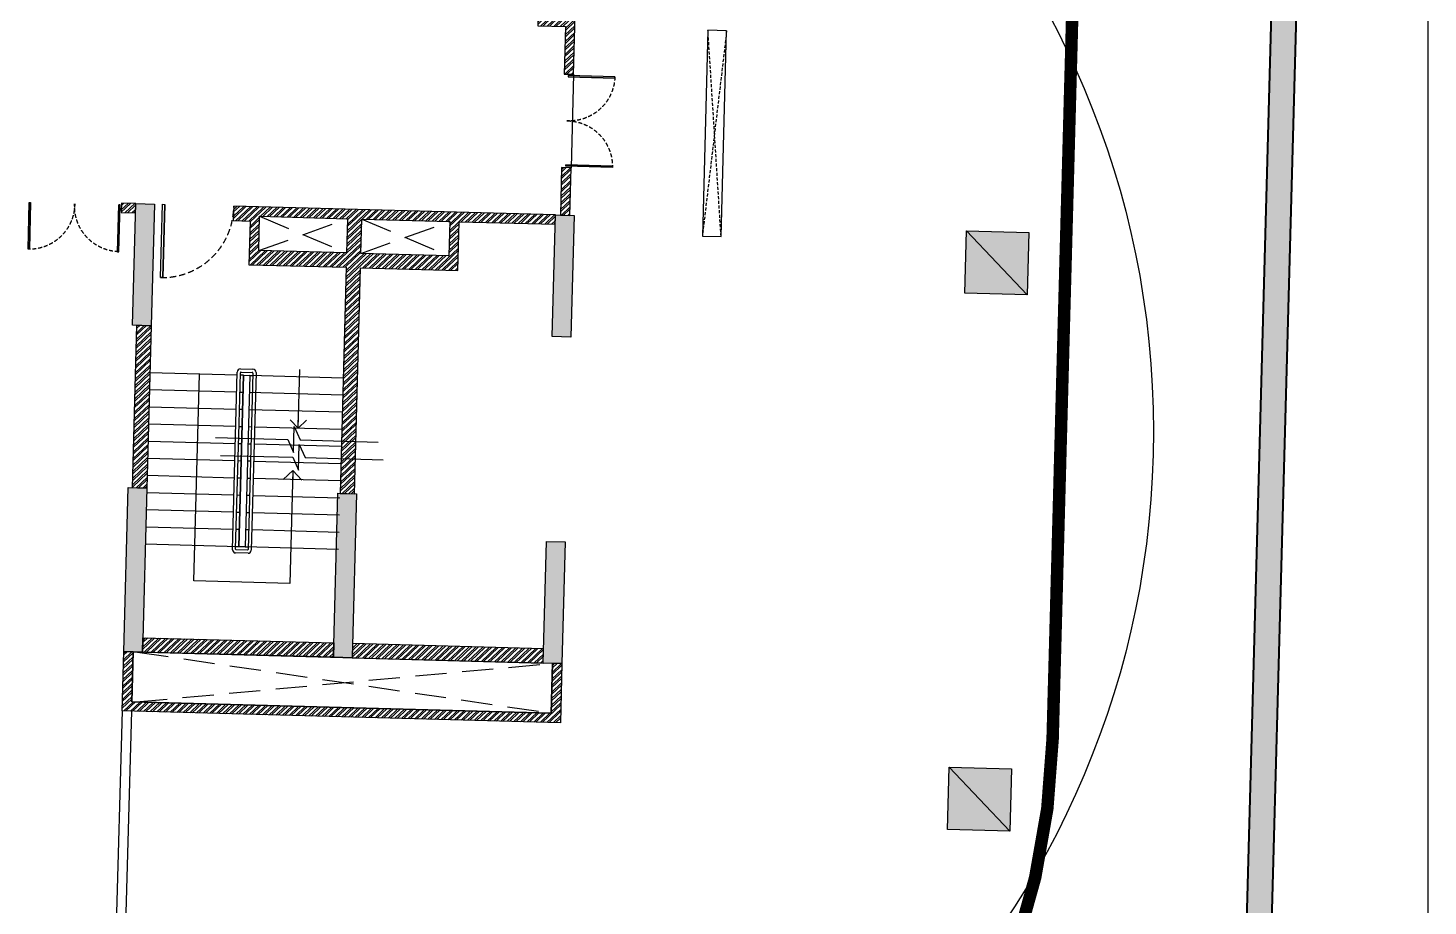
# Model space of a CAD drawing. Header units: inches. Extents: x 257070 to 799932, y -17980 to 269260.
# Drawn here: x 403082 to 425530, y 28541 to 42615 of the extents above; entities that cross this region are included whole.
import ezdxf

# ---------------------------------------------------------------- set-up
doc = ezdxf.new("R2010")
doc.units = ezdxf.units.IN
doc.header["$MEASUREMENT"] = 0
for name, pattern in [('Basement 1floor plan$0$CH_B2_AP$0$DASHED', [0.75, 0.5, -0.25]), ('HIDDEN', [0.375, 0.25, -0.125]), ('MLCP_plan ground$0$HIDDEN', [0.375, 0.25, -0.125])]:
    doc.linetypes.add(name, pattern=pattern)
for name, color, linetype in [("0_AES_DUCT MARKING'", 53, 'Continuous'), ('2 wheeler barrier', 170, 'Continuous'), ('Basement 1floor plan$0$DSP_MISCELANEOUS', 143, 'Continuous'), ('DSP_COLUMN HATCH', 8, 'Continuous'), ('DSP_CUT-OUT', 252, 'Continuous'), ('DSP_DIMENSIONS', 4, 'Continuous'), ('DSP_MISCELANEOUS', 252, 'Continuous'), ('DSP_R.C.C.', 1, 'Continuous'), ('DSP_SLAB EXT HATCH', 9, 'Continuous'), ('DSP_STAIRS', 1, 'Continuous'), ('MLCP basement 1 r.c.c$0$DSP_R.C.C.', 1, 'Continuous'), ('MLCP basement 1 r.c.c$0$DSP_R.C.C. HATCH', 8, 'Continuous'), ('MLCP_plan ground$0$DSP_DOOR', 8, 'Continuous')]:
    doc.layers.add(name, color=color, linetype=linetype)
for name, color, linetype, lineweight in [('E--CONCRETE-4', 4, 'Continuous', 40), ('F--BRICKWALL HATCH', 252, 'Continuous', 20), ('F--BRICKWALL-3', 252, 'Continuous', 30)]:
    doc.layers.add(name, color=color, linetype=linetype, lineweight=lineweight)
doc.styles.add('TEXT style 175', font='GOTHIC.TTF')
doc.dimstyles.new('175', dxfattribs={"dimtxt": 350, "dimasz": 263, "dimexe": 263, "dimexo": 0, "dimgap": 175, "dimtad": 0, "dimdec": 0, "dimrnd": 5, "dimzin": 0, "dimdsep": 46, "dimtxsty": 'TEXT style 175', "dimblk": 'OBLIQUE', "dimcen": 0.09, "dimdle": 263, "dimclrd": 256, "dimclre": 256, "dimclrt": 256, "dimadec": 0, "dimazin": 0, "dimtfac": 1, "dimtdec": 0, "dimtofl": 0, "dimtmove": 1, "dimatfit": 3, "dimldrblk": 'OPEN90', "dimfxl": 1, "dimtolj": 1, "dimtzin": 0, "dimarcsym": 0})
pattern_1 = [(43.44719, (388762.534, 78644.58), (-51.57643, 54.45064), []), (43.44719, (388797.88, 78643.62), (-51.57643, 54.45064), [])]

# ---------------------------------------------------------------- blocks, each defined once
blk = doc.blocks.new('MLCP_plan ground$0$door lv1 CH')
at = {"layer": 'MLCP_plan ground$0$DSP_DOOR', "ltscale": 3.5}
for p, q in [((-1165, -1200), (-1165, 0)), ((-1130, -1200), (-1130, 0)), ((1130, -1200), (1130, 0)), ((1165, -1200), (1165, 0))]:
    blk.add_line(p, q, dxfattribs=at)
for points in [[(-1130, -1199, -0.007293), (-1165, -1200), (-1165, 0), (-1130, 0)], [(1130, -1199, 0.007293), (1165, -1200), (1165, 0), (1130, 0)]]:
    blk.add_lwpolyline(points, format="xyb", close=True, dxfattribs=at)
at = {"layer": 'MLCP_plan ground$0$DSP_DOOR', "color": 8, "linetype": 'MLCP_plan ground$0$HIDDEN', "ltscale": 400}
for centre, start, end in [((-1170, -29), 270.2541, 1.4417), ((1170, -29), 178.5583, 269.7459)]:
    blk.add_arc(centre, 1171, start, end, dxfattribs=at)
blk = doc.blocks.new('_Oblique')
at = {"color": 0, "linetype": 'ByBlock', "lineweight": -2}
blk.add_line((-0.5, -0.5), (0.5, 0.5), dxfattribs=at)
blk = doc.blocks.new('_Open90')
at = {"color": 0, "linetype": 'ByBlock', "lineweight": -2}
for p, q in [((0, 0), (-1, 0)), ((-0.5, 0.5), (0, 0)), ((0, 0), (-0.5, -0.5))]:
    blk.add_line(p, q, dxfattribs=at)

msp = doc.modelspace()

# ---------------------------------------------------------------- hatches: boundary and pattern name
at = {"layer": 'DSP_COLUMN HATCH', "ltscale": 3.5}
h = msp.add_hatch(color=8, dxfattribs=at)
h.paths.add_polyline_path([(365722.2, -53.8), (366489.1, 28236.6), (398382.7, 27372), (398078, 16131.2), (422688.6, 15464), (424374.5, 77657.1), (363312.5, 79312.4, -0.217857), (379658.1, 140443.8, 0.0248652), (381874.1, 143466.9, 0.0677243), (386435.5, 152972.3, 0.0584537), (387935.8, 160119.4, -0.0351298), (388382, 166730.6, -0.0975994), (389786, 170013.7, -0.0225225), (391669.6, 172621.5, 0.2538416), (393169.6, 181983.6, 0.1875484), (370106.1, 207237.2), (370663.7, 210916.7), (290410.6, 215642.7), (285983.7, 161207.5), (285186.3, 161272.3), (282579.6, 129219.4), (284719.3, 124703.3), (284181.7, 118092.8), (281340.4, 113981.8), (280116.2, 98928.1), (280913.6, 98863.3), (273089.7, 2658.2)])
h.paths.add_polyline_path([(281398.6, 99275.3), (280601.2, 99340.2), (281779.2, 113825.1), (284620.4, 117936.2), (285177.6, 124787), (283037.9, 129303.1), (285598.3, 160787.3), (286395.7, 160722.5), (290823.4, 215167.6), (370144.9, 210496.5), (369611.7, 206978.6, -0.189327), (392747.4, 181827.8, -0.2535576), (391315, 172898.6, 0.0224715), (389411.9, 170263.9, 0.0979176), (387938.4, 166808.2, 0.0351034), (387485.7, 160139.2, -0.0583058), (386008, 153113, -0.0677412), (381498.4, 143714.5, -0.0248531), (379309.9, 140729, 0.218943), (362922.8, 78922.8), (423963.9, 77268.1), (422299.6, 15874.7), (398488.7, 16520.2), (398793.4, 27761), (366100.1, 28647.3), (365334.5, 407.7), (273576.7, 3094.1)], flags=16)
at = {"layer": 'DSP_SLAB EXT HATCH', "ltscale": 3.5}
h = msp.add_hatch(dxfattribs=at)
h.set_pattern_fill('ANSI32', color=8, scale=200, angle=-0.00001)
h.set_pattern_definition([(43.44719, (388762.534, 78644.58), (-51.57643, 54.45064), []), (43.44719, (388797.88, 78643.62), (-51.57643, 54.45064), [])])
h.paths.add_polyline_path([(404810.5, 39800.4), (404580.7, 39806.6), (404576.7, 39656.7), (404806.5, 39650.5)])
h = msp.add_hatch(dxfattribs=at)
h.set_pattern_fill('ANSI32', color=8, scale=200, angle=-0.00001)
h.set_pattern_definition(pattern_1)
h.paths.add_polyline_path([(404922, 32839.8), (407985.8, 32756.8), (407979.6, 32526.9), (404915.7, 32609.9)])
h = msp.add_hatch(dxfattribs=at)
h.set_pattern_fill('ANSI32', color=8, scale=200, angle=-0.00001)
h.set_pattern_definition([(43.44719, (381883.3, 78831.06), (-51.57643, 54.45064), []), (43.44719, (381918.64, 78830.105), (-51.57643, 54.45064), [])])
h.paths.add_polyline_path([(411617.6, 31477.9), (404590.1, 31668.4), (404615.8, 32618.1), (404765.8, 32614), (404744.1, 31814.3), (411471.7, 31631.9), (411493.4, 32431.6), (411643.4, 32427.6)])
h = msp.add_hatch(dxfattribs=at)
h.set_pattern_fill('ANSI32', color=8, scale=200, angle=-0.00001)
h.set_pattern_definition(pattern_1)
h.paths.add_polyline_path([(411349.6, 32665.6), (408285.7, 32748.7), (408279.5, 32518.7), (411343.4, 32435.7)])
at = {"layer": 'F--BRICKWALL HATCH', "ltscale": 3.5}
h = msp.add_hatch(dxfattribs=at)
h.set_pattern_fill('ANSI32', color=8, scale=200, angle=-0.00001)
h.set_pattern_definition([(43.44719, (381883.3, 78831.06), (-51.57643, 54.45064), []), (43.44719, (381918.64, 78830.105), (-51.57643, 54.45064), [])])
h.paths.add_polyline_path([(411829.4, 41873.5), (411933, 45694.6), (411338.1, 45710.7), (411334, 45560.8), (411779, 45548.7), (411704.2, 42789.7), (411259.2, 42801.8), (411255.2, 42651.8), (411700.1, 42639.8), (411679.5, 41877.5)])
h = msp.add_hatch(dxfattribs=at)
h.set_pattern_fill('ANSI32', color=8, scale=200, angle=-0.00001)
h.set_pattern_definition([(43.44719, (381890.744, 79105.72), (-51.57643, 54.45064), []), (43.44719, (381926.09, 79104.76), (-51.57643, 54.45064), [])])
h.paths.add_polyline_path([(411788.8, 40374), (411638.8, 40378.1), (411618.2, 39615.9), (411768.1, 39611.8)])
h = msp.add_hatch(dxfattribs=at)
h.set_pattern_fill('ANSI32', color=8, scale=200, angle=-0.00001)
h.set_pattern_definition([(43.44719, (386453.16, 63906.73), (-51.57643, 54.45064), []), (43.44719, (386488.5, 63905.77), (-51.57643, 54.45064), [])])
h.paths.add_polyline_path([(411534.1, 39468.1), (411538.2, 39618), (406380.2, 39757.9), (406374, 39528), (406643.7, 39520.6), (406624.8, 38820.9), (408184.2, 38778.6), (408085.9, 35155), (408315.9, 35148.7), (408414.1, 38772.4), (409973.5, 38730.1), (409994.7, 39509.8)])
h.paths.add_polyline_path([(408205.3, 39558.3), (408190.4, 39008.5), (406781, 39046.7), (406795.9, 39596.5)], flags=16)
edge = h.paths.add_edge_path(flags=16)
edge.add_line((408420.4, 39002.3), (408435.3, 39552.1))
edge.add_line((408435.3, 39552.1), (409844.7, 39513.9))
edge.add_line((409844.7, 39513.9), (409829.8, 38964.1))
edge.add_line((409829.8, 38964.1), (408420.4, 39002.3))
h = msp.add_hatch(dxfattribs=at)
h.set_pattern_fill('ANSI32', color=8, scale=200, angle=-0.00001)
h.set_pattern_definition([(43.447188, (-26073.02, 27301.36), (-51.576426, 54.450641), []), (43.447188, (-26037.68, 27300.4), (-51.576426, 54.450641), [])])
h.paths.add_polyline_path([(404827.7, 37849.2), (405057.6, 37843), (404987, 35239), (404757.1, 35245.2)])
at = {"layer": 'MLCP basement 1 r.c.c$0$DSP_R.C.C. HATCH', "ltscale": 3.5}
h = msp.add_hatch(color=8, dxfattribs=at)
h.dxf.hatch_style = 1
h.paths.add_polyline_path([(404810.5, 39800.4), (405110.4, 39792.3), (405057.6, 37843), (404757.7, 37851.1)])
h = msp.add_hatch(color=8, dxfattribs=at)
h.dxf.hatch_style = 1
h.paths.add_polyline_path([(411538.2, 39618), (411838.1, 39609.9), (411785.2, 37660.6), (411485.3, 37668.8)])
h = msp.add_hatch(color=8, dxfattribs=at)
h.dxf.hatch_style = 1
h.paths.add_polyline_path([(418131.1, 39364.3), (419130.8, 39337.2), (419103.7, 38337.6), (418104, 38364.7)])
h = msp.add_hatch(color=8, dxfattribs=at)
h.dxf.hatch_style = 1
h.paths.add_polyline_path([(404615.8, 32618.1), (404687.1, 35247.1), (404987, 35239), (404915.7, 32609.9)])
h = msp.add_hatch(color=8, dxfattribs=at)
h.dxf.hatch_style = 1
h.paths.add_polyline_path([(408350.8, 35147.8), (408279.5, 32518.7), (407979.6, 32526.9), (408050.9, 35155.9)])
h = msp.add_hatch(color=8, dxfattribs=at)
h.dxf.hatch_style = 1
h.paths.add_polyline_path([(411396.3, 34385), (411696.2, 34376.8), (411643.4, 32427.6), (411343.5, 32435.7)])
h = msp.add_hatch(color=8, dxfattribs=at)
h.dxf.hatch_style = 1
h.paths.add_polyline_path([(417850.2, 30768.7), (418849.9, 30741.6), (418822.8, 29742), (417823.1, 29769.1)])

# ---------------------------------------------------------------- linework, layer by layer
at = {"layer": "0_AES_DUCT MARKING'", "color": 8, "ltscale": 1000, "elevation": 0}
msp.add_lwpolyline([(366999.2, 78784.4), (423953.3, 77240.5), (422290.4, 15897), (398479.5, 16542.5), (398784.2, 27783.3), (366090.8, 28669.6), (366999.2, 78784.4)], dxfattribs=at)
at = {"layer": "0_AES_DUCT MARKING'", "color": 8, "ltscale": 1000}
msp.add_circle((406994.3, 36144.4), 14133.7, dxfattribs=at)
at = {"layer": '2 wheeler barrier', "color": 8, "ltscale": 1000}
msp.add_lwpolyline([(425530.2, 218353.6), (262050.4, 218353.6), (262050.4, -13888.3), (425530.2, -13888.3)], close=True, dxfattribs=at)
at = {"layer": 'Basement 1floor plan$0$DSP_MISCELANEOUS', "color": 8, "linetype": 'Basement 1floor plan$0$CH_B2_AP$0$DASHED', "ltscale": 1500, "const_width": 200, "elevation": 0}
msp.add_lwpolyline([(397106.7, 47044.3, -1), (419923.4, 46425.8), (419511.1, 31216.4, -1), (396694.4, 31834.9)], format="xyb", close=True, dxfattribs=at)
at = {"layer": 'DSP_CUT-OUT', "color": 8, "linetype": 'HIDDEN', "ltscale": 200}
for p, q in [((414284.3, 42569.7, 0), (413895, 39279.1, 0)), ((414194.9, 39270.9, 0), (413984.4, 42577.8, 0))]:
    msp.add_line(p, q, dxfattribs=at)
at = {"layer": 'DSP_CUT-OUT', "color": 8, "ltscale": 200, "elevation": 0}
msp.add_lwpolyline([(414284.3, 42569.7), (413984.4, 42577.8), (413895, 39279.1), (414194.9, 39270.9)], close=True, dxfattribs=at)
at = {"layer": 'DSP_DIMENSIONS', "color": 8, "ltscale": 6}
msp.add_line((405743.4, 33753.3, 0), (405833.3, 37066.7, 0), dxfattribs=at)
at = {"layer": 'DSP_DIMENSIONS', "color": 8, "ltscale": 6, "elevation": 0}
for points in [[(406089.6, 36048.3), (407246.8, 36016.9), (407336.9, 35811.8), (407348.1, 36224.5), (407446.5, 36011.5), (408698.7, 35977.6)], [(406169.4, 35764.4), (407326.6, 35733.1), (407416.7, 35528), (407427.9, 35940.7), (407526.3, 35727.7), (408778.5, 35693.7)]]:
    msp.add_lwpolyline(points, dxfattribs=at)
at = {"layer": 'DSP_MISCELANEOUS', "color": 8}
msp.add_line((411829.4, 41873.5, 0), (411788.8, 40374, 0), dxfattribs=at)
at = {"layer": 'DSP_MISCELANEOUS', "color": 8, "linetype": 'HIDDEN', "ltscale": 2000}
for p, q in [((406781, 39046.7, 0), (408205.3, 39558.3, 0)), ((406795.9, 39596.5, 0), (408190.4, 39008.5, 0)), ((408420.4, 39002.3, 0), (409844.7, 39513.9, 0)), ((408435.3, 39552.1, 0), (409829.8, 38964.1, 0)), ((404836, 32612.1, 0), (411471.7, 31631.9, 0)), ((404814.1, 31812.4, 0), (411493.4, 32431.6, 0))]:
    msp.add_line(p, q, dxfattribs=at)
at = {"layer": 'DSP_R.C.C.', "color": 8, "ltscale": 6, "elevation": 0}
msp.add_lwpolyline([(404765.8, 32614), (411493.4, 32431.6), (411471.7, 31631.9), (404744.1, 31814.3)], close=True, dxfattribs=at)
at = {"layer": 'DSP_STAIRS', "color": 8}
for p, q in [((406436.7, 37050.3, 0), (405037.2, 37088.3, 0)), ((406360.9, 34251.4, 0), (406438.1, 37100.3, 0)), ((406536.7, 37047.6, 0), (406462.2, 34298.6, 0)), ((406462.2, 34298.6, 0), (406536.7, 37047.6, 0)), ((406465.7, 36275.1, 0), (406487.8, 37089, 0)), ((406536.7, 37047.6, 0), (406486.7, 37049, 0)), ((406536.7, 37047.6, 0), (406486.7, 37049, 0)), ((406536.7, 37047.6, 0), (406486.7, 37049, 0)), ((406489.4, 37149, 0), (406689.3, 37143.5, 0)), ((406498.1, 37098.7, 0), (406678, 37093.8, 0)), ((406536.7, 37047.6, 0), (406636.7, 37044.9, 0)), ((406636.7, 37044.9, 0), (406562.1, 34295.9, 0)), ((406636.7, 37044.9, 0), (406562.1, 34295.9, 0)), ((406687.7, 37083.6, 0), (406611, 34254.6, 0)), ((408136.1, 37004.3, 0), (406636.7, 37044.9, 0)), ((406636.7, 37044.9, 0), (406686.6, 37043.6, 0)), ((406738, 37092.2, 0), (406660.7, 34243.2, 0)), ((406429.3, 36775.4, 0), (405029.8, 36813.4, 0)), ((406529.2, 36772.7, 0), (406479.3, 36774.1, 0)), ((408128.7, 36729.4, 0), (406629.2, 36770, 0)), ((406421.8, 36500.5, 0), (405022.3, 36538.5, 0)), ((406521.8, 36497.8, 0), (406471.8, 36499.2, 0)), ((408121.2, 36454.5, 0), (406621.8, 36495.1, 0)), ((406414.4, 36225.6, 0), (405014.9, 36263.6, 0)), ((406411.1, 34260, 0), (406465.7, 36275.1, 0)), ((406514.3, 36222.9, 0), (406464.4, 36224.3, 0)), ((406664.3, 36218.9, 0), (406614.3, 36220.2, 0)), ((408113.7, 36179.6, 0), (406714.3, 36217.5, 0)), ((406406.9, 35950.7, 0), (405007.4, 35988.7, 0)), ((406506.9, 35948, 0), (406456.9, 35949.4, 0)), ((406656.8, 35944, 0), (406606.8, 35945.3, 0)), ((408106.3, 35904.7, 0), (406706.8, 35942.6, 0)), ((406399.5, 35675.8, 0), (405000, 35713.8, 0)), ((406499.4, 35673.1, 0), (406449.4, 35674.5, 0)), ((406649.4, 35669.1, 0), (406599.4, 35670.4, 0)), ((408098.8, 35629.8, 0), (406699.4, 35667.7, 0)), ((406392, 35400.9, 0), (404992.5, 35438.9, 0)), ((406492, 35398.2, 0), (406442, 35399.6, 0)), ((406641.9, 35394.2, 0), (406591.9, 35395.5, 0)), ((408091.4, 35354.9, 0), (406691.9, 35392.8, 0)), ((406384.6, 35126, 0), (404985.1, 35164, 0)), ((406484.5, 35123.3, 0), (406434.5, 35124.7, 0)), ((406634.5, 35119.3, 0), (406584.5, 35120.6, 0)), ((408083.9, 35080, 0), (406684.5, 35117.9, 0)), ((406377.1, 34851.2, 0), (404977.6, 34889.1, 0)), ((406477.1, 34848.4, 0), (406427.1, 34849.8, 0)), ((406627, 34844.4, 0), (406577, 34845.7, 0)), ((408076.5, 34805.1, 0), (406677, 34843, 0)), ((406369.7, 34576.3, 0), (404970.2, 34614.2, 0)), ((406469.6, 34573.5, 0), (406419.6, 34574.9, 0)), ((406619.6, 34569.5, 0), (406569.6, 34570.8, 0)), ((408069, 34530.2, 0), (406669.5, 34568.1, 0)), ((406462.2, 34298.6, 0), (404962.7, 34339.3, 0)), ((406609.4, 34194.6, 0), (406409.5, 34200, 0)), ((406462.2, 34298.6, 0), (406412.2, 34300, 0)), ((406600.8, 34244.9, 0), (406420.8, 34249.7, 0)), ((406562.1, 34295.9, 0), (406462.2, 34298.6, 0)), ((408061.6, 34255.3, 0), (406562.1, 34295.9, 0)), ((406562.1, 34295.9, 0), (406612.1, 34294.6, 0))]:
    msp.add_line(p, q, dxfattribs=at)
for centre, radius, start, end in [((406488.1, 37099, 0), 50, 88.44719, 178.44719), ((406497.8, 37088.7, 0), 10, 88.44719, 178.44719), ((406677.7, 37083.8, 0), 10, 358.44719, 88.44719), ((406688, 37093.5, 0), 50, 358.44719, 88.44719), ((406410.8, 34250, 0), 50, 178.44719, 268.44719), ((406421.1, 34259.7, 0), 10, 178.44719, 268.44719), ((406601, 34254.9, 0), 10, 268.44719, 358.44719), ((406610.8, 34244.6, 0), 50, 268.44719, 358.44719)]:
    msp.add_arc(centre, radius, start, end, dxfattribs=at)
at = {"layer": 'E--CONCRETE-4', "color": 8, "ltscale": 100, "elevation": 0}
for points in [[(283028.7, 129325.4), (285168.3, 124809.3), (284611.2, 117958.5), (281769.9, 113847.4), (280592, 99362.5), (281389.3, 99297.6), (273567.5, 3116.4), (365325.3, 430.1), (366090.8, 28669.6), (398784.2, 27783.3), (398479.5, 16542.5), (422290.4, 15897), (423954.6, 77290.4), (362913.6, 78945.1)], [(422679.4, 15486.4), (424365.3, 77679.4), (363303.3, 79334.7)]]:
    msp.add_lwpolyline(points, dxfattribs=at)
at = {"layer": 'F--BRICKWALL-3', "color": 8}
for p, q in [((404590.1, 31668.4, 0), (404175.9, 16388.1, 0)), ((404740, 31664.3, 0), (404325.8, 16384, 0))]:
    msp.add_line(p, q, dxfattribs=at)
at = {"layer": 'F--BRICKWALL-3', "color": 8, "ltscale": 6, "elevation": 0}
for points in [[(411829.4, 41873.5), (411933, 45694.6), (411338.1, 45710.7), (411334, 45560.8), (411779, 45548.7), (411704.2, 42789.7), (411259.2, 42801.8), (411255.2, 42651.8), (411700.1, 42639.8), (411679.5, 41877.5), (411829.4, 41873.5)], [(411788.8, 40374), (411638.8, 40378.1), (411618.2, 39615.9), (411768.1, 39611.8), (411788.8, 40374)], [(411617.6, 31477.9), (404590.1, 31668.4), (404615.8, 32618.1), (404765.8, 32614), (404744.1, 31814.3), (411471.7, 31631.9), (411493.4, 32431.6), (411643.4, 32427.6), (411643.4, 32427.6), (411617.6, 31477.9)]]:
    msp.add_lwpolyline(points, dxfattribs=at)
for points in [[(404810.5, 39800.4), (404580.7, 39806.6), (404576.7, 39656.7), (404806.5, 39650.5)], [(404922, 32839.8), (407985.8, 32756.8), (407979.6, 32526.9), (404915.7, 32609.9)], [(411349.6, 32665.6), (408285.7, 32748.7), (408279.5, 32518.7), (411343.4, 32435.7)]]:
    msp.add_lwpolyline(points, close=True, dxfattribs=at)
at = {"layer": 'F--BRICKWALL-3', "color": 8, "elevation": 0}
for points in [[(411534.1, 39468.1), (411538.2, 39618), (406380.2, 39757.9), (406374, 39528), (406643.7, 39520.6), (406624.8, 38820.9), (408184.2, 38778.6), (408085.9, 35155), (408315.9, 35148.7), (408414.1, 38772.4), (409973.5, 38730.1), (409994.7, 39509.8), (411534.1, 39468.1)], [(408205.3, 39558.3), (408190.4, 39008.5), (406781, 39046.7), (406795.9, 39596.5), (408205.3, 39558.3)], [(408420.4, 39002.3), (408435.3, 39552.1), (409844.7, 39513.9), (409829.8, 38964.1), (408420.4, 39002.3)]]:
    msp.add_lwpolyline(points, dxfattribs=at)
msp.add_lwpolyline([(404827.7, 37849.2), (405057.6, 37843), (404987, 35239), (404757.1, 35245.2)], close=True, dxfattribs=at)
at = {"layer": 'MLCP basement 1 r.c.c$0$DSP_R.C.C.', "color": 8, "ltscale": 3.5}
for p, q in [((418131.1, 39364.3, 0), (419103.7, 38337.6, 0)), ((417850.2, 30768.7, 0), (418822.8, 29742, 0))]:
    msp.add_line(p, q, dxfattribs=at)
at = {"layer": 'MLCP basement 1 r.c.c$0$DSP_R.C.C.', "color": 8, "ltscale": 3.5, "elevation": 0}
for points in [[(404810.5, 39800.4), (405110.4, 39792.3), (405057.6, 37843), (404757.7, 37851.1)], [(411538.2, 39618), (411838.1, 39609.9), (411785.2, 37660.6), (411485.3, 37668.8)], [(418131.1, 39364.3), (419130.8, 39337.2), (419103.7, 38337.6), (418104, 38364.7)], [(404615.8, 32618.1), (404687.1, 35247.1), (404987, 35239), (404915.7, 32609.9)], [(408350.8, 35147.8), (408279.5, 32518.7), (407979.6, 32526.9), (408050.9, 35155.9)], [(411396.3, 34385), (411696.2, 34376.8), (411643.4, 32427.6), (411343.5, 32435.7)], [(417850.2, 30768.7), (418849.9, 30741.6), (418822.8, 29742), (417823.1, 29769.1)]]:
    msp.add_lwpolyline(points, close=True, dxfattribs=at)
at = {"layer": 'MLCP_plan ground$0$DSP_DOOR', "color": 8, "ltscale": 3.5}
for p, q in [((405208.8, 38614.9, 0), (405240.6, 39788.8, 0)), ((405243, 38614, 0), (405274.8, 39787.8, 0))]:
    msp.add_line(p, q, dxfattribs=at)
at = {"layer": 'MLCP_plan ground$0$DSP_DOOR', "color": 8, "ltscale": 3.5, "elevation": 0}
msp.add_lwpolyline([(405243, 38614.5, -0.0072928), (405208.8, 38614.9), (405240.6, 39788.8), (405274.8, 39787.8)], format="xyb", close=True, dxfattribs=at)
at = {"layer": 'MLCP_plan ground$0$DSP_DOOR', "color": 8, "linetype": 'MLCP_plan ground$0$HIDDEN', "ltscale": 400}
msp.add_arc((405234.7, 39760.1, 0), 1145.4, 268.70126, 359.88885, dxfattribs=at)

# ---------------------------------------------------------------- block references
at = {"color": 8, "xscale": -0.6250244350937798, "yscale": 0.6250244350937798, "zscale": 0.6250244350937797}
for p, rotation in [((411722.8, 41126.1, 0), 88.44718848820678), ((403830.2, 39797.4, 0), 358.4471884882018)]:
    msp.add_blockref('MLCP_plan ground$0$door lv1 CH', p, dxfattribs=dict(at, rotation=rotation))

# ---------------------------------------------------------------- leaders
at = {"layer": 'DSP_DIMENSIONS', "color": 8, "ltscale": 6}
for points, override in [([(407414, 36198.5, 0), (407439.6, 37141.6, 0)], {"dimgap": 175, "dimtad": 0}), ([(407329.1, 35522.2, 0), (407280, 33711.7, 0), (405743.4, 33753.3, 0)], {"dimtxt": 400, "dimasz": 300, "dimexe": 300, "dimgap": 200, "dimtad": 0, "dimdle": 300})]:
    msp.add_leader(points, dimstyle='175', override=override, dxfattribs=at)

doc.saveas('drawing.dxf')
